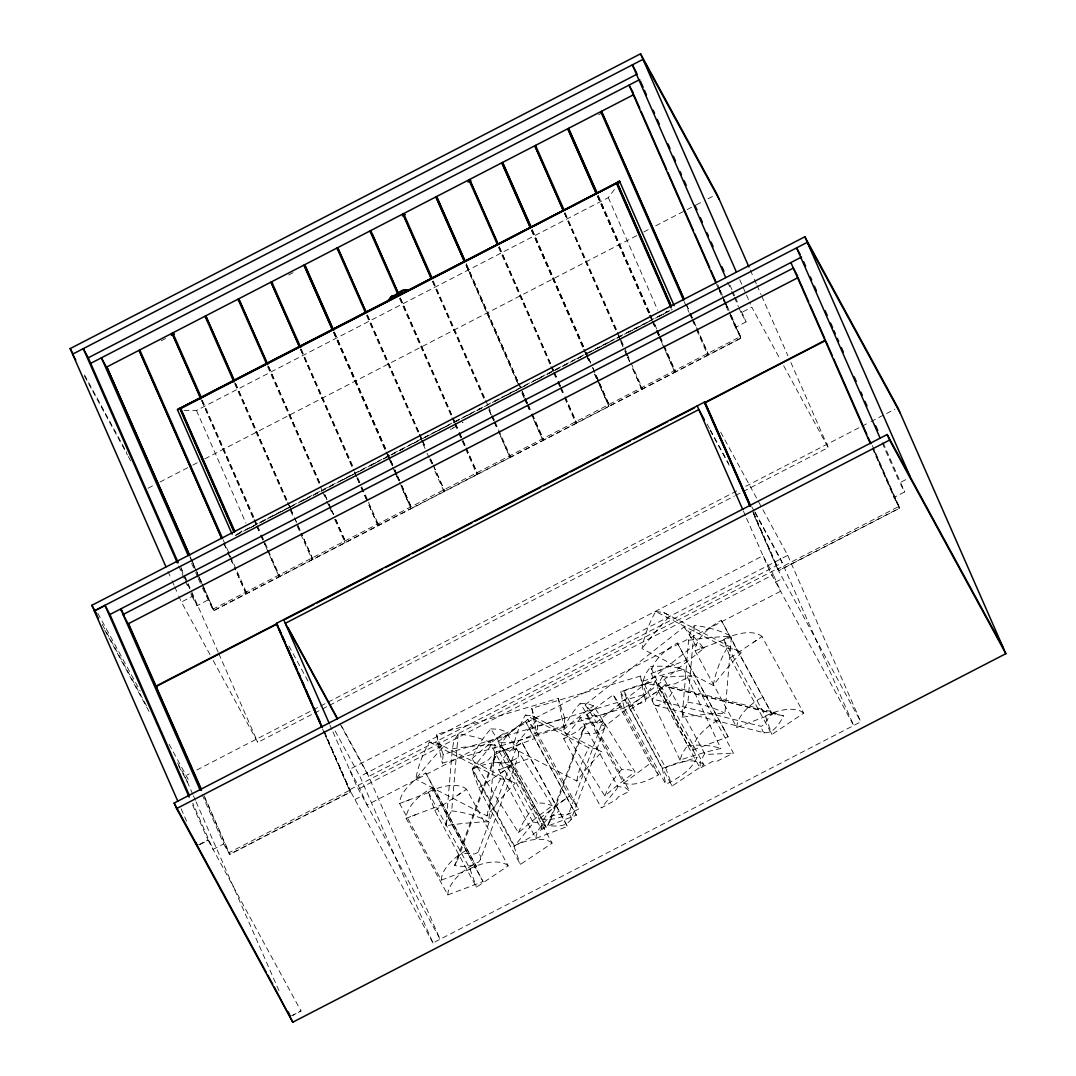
<?xml version="1.0" encoding="UTF-8"?>
<svg xmlns="http://www.w3.org/2000/svg" width="1076" height="1076" viewBox="0 0 1076 1076"><rect width="100%" height="100%" fill="white"/><g stroke="black" fill="none" stroke-linecap="round" stroke-linejoin="round"><path stroke-width="0.75" stroke-dasharray="5 3.75" d="M443.164 754.424L442.384 763.18L564.066 727.08L564.833 718.324L443.164 754.424A121.722 16.342 79.7 0 1 436.654 734.478M531.8 708.317A108.676 14.593 79.7 0 0 537.61 726.112L536.924 733.953L645.56 701.713L646.246 693.899A108.676 14.593 79.7 0 1 640.435 676.078L531.8 708.29L534.638 723.758A45.38 6.093 79.7 0 0 536.924 733.953M445.868 825.749L452.364 748.815L453.857 741.243L458.174 733.926A92.993 60.041 -8 0 1 495.202 744.848L488.719 821.782A212.214 137.002 -8 0 0 445.868 825.749L447.374 818.19L451.691 810.86L458.174 733.926M688.586 640.341A212.214 137.002 -8 0 1 731.438 636.373L724.942 713.321A212.214 137.002 -8 0 0 682.09 717.288L688.586 640.341L690.079 632.782L694.397 625.452A92.993 60.041 -8 0 1 731.424 636.373M682.09 717.275L683.596 709.716L687.914 702.399L694.397 625.452M480.528 859.401L480.784 856.59L478.147 852.286L516.05 748.748L518.686 753.065L518.444 755.877L480.528 859.401L478.78 861.943L471.328 865.481A21.009 9.442 6.5 0 1 454.583 865.534L496.345 751.68L503.528 749.905L512.472 750.456L516.05 748.748M570.979 819.858L571.195 817.343L568.841 813.496L602.695 721.068L605.048 724.915L604.82 727.43L570.979 819.858L566.608 823.974L562.761 825.279A18.749 8.433 6.5 0 1 547.805 825.332L585.102 723.677L591.504 722.09L599.493 722.588L602.695 721.068M454.583 865.534L457.556 860.087L458.443 855.218L465.626 853.429L474.57 853.981L478.147 852.286M457.556 860.087L495.458 756.562L496.345 751.68M547.805 825.332L550.455 820.477L551.248 816.119L557.664 814.532L565.653 815.016L568.841 813.496M550.455 820.477L584.308 728.035L585.102 723.677M235.765 535.229L672.285 309.444M680.019 760.113L643.058 681.175L645.479 674.101L650.509 666.703L687.483 745.628L682.453 753.025L680.019 760.113A223.754 114.567 -26.4 0 1 720.812 748.466L683.838 669.528A98.817 50.599 -26.4 0 0 650.509 666.703M490.777 744.605L489.822 747.282L472.391 768.6L514.503 845.978L530.777 837.115L533.871 833.47L546.272 827.296L503.864 749.286L499.668 746.179L490.777 744.605L532.889 821.997L531.934 824.66L514.503 845.978M580.125 717.369L579.265 719.75L563.703 738.782L601.309 807.874L615.835 799.966L618.606 796.697L629.675 791.196L625.654 787.847L617.718 786.448L580.125 717.369L588.061 718.768L591.813 721.539L629.675 791.196M617.718 786.448L616.871 788.842L601.309 807.874M655.297 680.812C649.756 694.007 636.4 701.606 624.147 707.699L665.842 784.31C678.082 778.217 691.451 770.618 696.992 757.423L655.297 680.812L620.543 691.801L624.147 707.699M495.458 756.562L492.485 762.01A21.009 9.442 6.5 0 0 509.244 761.956L516.695 758.405L518.444 755.877M584.308 728.035L581.645 732.904A18.749 8.433 6.5 0 0 596.615 732.85L603.259 729.689L604.82 727.43M662.601 676.145L658.109 684.618L657.692 690.12L700.072 768.143L712.299 761.579L716.858 761.283L733.455 753.146L691.343 675.768L665.102 677.019L662.601 676.145L704.713 753.523L707.214 754.397L733.455 753.146M704.713 753.523L700.234 761.996L700.072 768.143M665.022 684.847L659.763 689.487L655.123 697.073L651.935 698.862L653.414 703.771L655.486 705.385L764.7 732.877L770.604 731.895L774.034 729.367A21.009 8.648 -62.8 0 0 783.476 715.89L668.869 687.282L665.022 684.847L774.236 712.339L778.069 714.773L783.476 715.89M774.236 712.339L768.977 716.979L764.337 724.552L761.149 726.34L651.935 698.862M506.056 735.728L503.286 737.8M593.764 709.434L591.302 711.29M457.946 795.029L460.891 793.052M501.86 772.326L504.819 770.349M653.603 693.912L656.548 691.935M753.429 642.318L756.374 640.341M585.129 704.834L684.04 626.931L696.293 639.561A50.828 10.357 45.4 0 1 703.892 648.357L604.981 726.273L596.279 722.413A121.722 24.788 45.4 0 0 585.142 704.847L597.382 717.463A50.828 10.357 45.4 0 1 604.981 726.273M596.279 722.413L695.19 644.511L703.892 648.357M498 741.781L527.765 719.414L536.87 732.474L578.565 809.071C566.864 815.272 553.212 822.064 539.695 818.379L498 741.781C511.517 745.453 525.182 738.661 536.87 732.474M586.568 714.841L613.145 694.867L621.282 706.528L658.512 774.922C648.061 780.45 635.862 786.516 623.798 783.234L586.568 714.841C598.646 718.122 610.845 712.056 621.282 706.528M539.695 818.379L569.46 796.011L527.765 719.414M623.798 783.234L650.375 763.261L613.145 694.867M434.771 810.564L466.54 789.273L508.222 865.871L476.466 887.175L434.771 810.564L428.221 792.097A38.723 19.422 -28.6 0 1 466.54 789.273M478.699 787.861L510.454 766.569L552.149 843.167L520.394 864.472L478.699 787.861L472.135 769.394A38.723 19.422 -28.6 0 1 510.454 766.569M630.428 709.447L662.184 688.142L703.879 764.754L672.123 786.045L630.428 709.447L623.865 690.967A38.723 19.422 -28.6 0 1 662.184 688.142M730.254 657.853L762.01 636.548L803.705 713.159L771.949 734.451L730.254 657.853L723.691 639.373A38.723 19.422 -28.6 0 1 762.01 636.548M472.391 768.6L488.665 759.737L491.759 756.078L504.16 749.918L546.272 827.296M563.703 738.782L578.242 730.873L581 727.605L591.813 721.539M657.961 690.765L670.187 684.202L674.746 683.906L691.343 675.768M161.158 340.836L165.556 338.563M288.677 274.931L293.075 272.658M598.673 114.715L601.605 113.195M183.983 410.319A266.633 158.925 35.9 0 0 196.464 410.467L608.317 197.607A266.633 172.577 -89.1 0 0 616.037 187.022M148.044 488.208L154.016 485.115M159.988 482.035L191.34 465.827M192.833 465.061L197.311 462.734M204.79 458.874L637.826 235.066M643.798 231.986L649.769 228.892M655.741 225.799L685.614 210.371M687.107 209.591L694.571 205.745M696.064 204.965L702.036 201.884M708.008 198.791L713.98 195.711M237.621 533.844L671.801 309.444M235.523 535.404L241.723 532.149M248.959 528.464L254.931 525.384M261.091 522.129L268.354 518.444M271.529 516.736L286.431 509.042M287.749 508.41L295.214 504.563M302.679 500.703L307.306 498.255M313.129 495.31L335.631 483.622M341.59 480.528L356.492 472.835M357.891 472.162L363.944 468.975M371.314 465.222L377.286 462.142M383.325 458.968L398.228 451.261M399.667 450.575L405.679 447.414M413.103 443.635L417.609 441.241M425.033 437.461L429.526 435.081M435.498 432.001L447.414 425.84M454.879 422.034L459.344 419.68M466.796 415.82L471.301 413.547M477.219 410.427L484.725 406.607M495.108 401.187L499.654 398.9M505.545 395.793L528.007 384.253M536.843 379.613L541.43 377.299M547.28 374.219L569.782 362.652M577.086 358.819L583.058 355.739M589.016 352.659L611.572 341.052M617.53 337.972L624.793 334.165M627.981 332.578L651.626 320.298M659.077 316.452L663.798 314.071M210.035 654.665L181.4 602.022L192.093 596.494L189.403 590.374M202.382 587.859L213.586 610.805L741.23 338.093L735.406 327.413L746.112 321.885L741.122 312.739L751.815 307.211L780.463 359.841M192.093 596.494L197.069 605.654L207.762 600.126M212.752 609.285L740.396 336.573M203.62 587.469L213.855 610.442L246.122 593.764L234.689 567.725M246.001 591.867L246.834 593.387L279.101 576.709L263.633 541.497M278.98 574.826L279.814 576.346L312.08 559.668L300.486 533.642M312.793 559.305L301.361 533.266L312.793 559.305L345.06 542.627L333.466 516.601M335.524 519.291L345.773 542.264L378.026 525.586L367.952 502.613M377.918 523.689L378.739 525.209L411.005 508.545L400.931 485.572M401.483 485.209L411.718 508.168L443.985 491.49L434.422 470.064M433.117 465.101L444.697 491.127L476.964 474.449L465.383 448.423M466.096 448.06L477.677 474.086L509.943 457.408L498.511 431.382M509.822 455.511L510.656 457.044L542.923 440.366L531.49 414.327M532.042 413.964L543.636 439.99L575.902 423.325L564.308 397.286M565.021 396.923L576.615 422.949L608.868 406.271L597.449 380.245M599.345 382.948L609.594 405.908L641.847 389.23L631.773 366.257M641.74 387.333L642.56 388.866L674.827 372.188L659.373 336.963M663.959 345.786L675.54 371.812L707.806 355.147L696.226 329.121M692.904 319.559L708.519 354.771L740.786 338.093L729.353 312.067M192.725 794.182L187.345 781.929L189.12 781.001L187.264 781.741L184.816 776.186L189.295 773.873M196.76 770.026L311.61 710.658M313.103 709.891L319.074 706.798M320.567 706.031L326.539 702.951M328.019 702.171L739.737 489.392M745.695 486.312L860.558 426.943M862.051 426.177L869.516 422.317M871.009 421.55L894.869 409.216M213.223 660.516L257.783 742.386L313.035 713.832M314.528 713.065L327.965 706.112M329.458 705.345L734.141 496.197M735.634 495.417L741.606 492.337M743.099 491.557L828.211 447.576L790.604 361.886M198.63 844.902L207.991 840.06L191.851 803.274M200.055 844.391L208.071 840.248M753.119 512.754L778.594 570.791L899.818 508.141L894.008 497.462L904.701 491.934L899.711 482.788L910.417 477.26M202.127 794.613L223.754 843.88L213.061 849.394L192.779 803.194M787.726 555.364L860.8 721.835L432.982 942.953L359.909 776.468L787.726 555.364L762.185 508.437M432.982 942.953L349.619 789.771L777.437 568.653L753.308 513.669M325.208 735.016L349.512 790.376L229.013 852.663L229.847 854.183L350.346 791.909L324.01 731.922M873.053 448.167L899.375 508.141L778.876 570.428L778.042 568.895L898.541 506.621L872.892 448.167M223.754 843.88L229.565 854.559L350.776 791.909L323.298 729.286M359.734 788.358L773.294 574.611L763.005 555.7L349.444 769.434L359.734 788.358L367.05 804.996L780.598 591.262L773.294 574.611M354.932 799.535L362.061 795.85M775.621 582.103L782.75 578.417M291.636 1015.771L300.998 1010.942L293.049 1015.273M701.364 648.438L704.632 647.201M657.449 671.128L660.718 669.891M505.707 749.555L508.988 748.318M405.894 801.149L409.162 799.912M504.335 767.847L507.253 766.744M412.377 815.944L415.659 814.707M695.096 650.805L730.348 637.463L772.043 714.074L736.791 727.403L695.096 650.805A38.723 19.422 -28.6 0 1 721.27 620.301L772.043 714.074M651.182 673.509L686.434 660.166L728.116 736.778L692.877 750.107L651.182 673.509A38.723 19.422 -28.6 0 1 677.342 643.004L728.116 736.778M499.452 751.922L534.691 738.593L576.386 815.191L541.134 828.533L499.452 751.922A38.723 19.422 -28.6 0 1 525.613 721.418L576.386 815.191M399.626 803.516L434.879 790.188L476.56 866.785L441.308 880.128L399.626 803.516A38.723 19.422 -28.6 0 1 425.787 773.012L476.56 866.785M498.739 769.959L530.212 758.055L567.429 826.449L535.956 838.365L498.739 769.959A34.566 17.337 -28.6 0 1 522.102 742.722L567.429 826.449M406.123 818.311L441.375 804.982L483.057 881.58L447.804 894.923L406.123 818.311A38.723 19.422 -28.6 0 1 432.283 787.807L483.057 881.58M649.124 682.762L645.896 683.785M620.543 691.801L662.224 768.398L696.992 757.423M564.833 718.311A121.722 16.342 79.7 0 1 558.323 698.378L436.654 734.451L439.828 751.774A50.828 6.819 79.7 0 0 442.384 763.18M537.61 726.125L646.246 693.899M532.889 821.997L541.779 823.557L545.976 826.677M580.193 703.327L587.738 703.704L593.616 705.869L635.096 771.976A199.773 101.803 -30.8 0 0 604.873 796.011L563.407 729.905A88.232 44.963 -30.8 0 1 580.193 703.327L621.672 769.421L629.204 769.811L635.096 771.976M490.858 728.882L499.304 729.313L505.895 731.734L552.338 805.776A223.754 114.029 -30.8 0 0 518.497 832.69L472.055 758.661A98.817 50.357 -30.8 0 1 490.858 728.882L537.301 802.911L545.747 803.342L552.338 805.776M655.486 705.385L658.203 705.6L664.82 701.875A21.009 8.648 -62.8 0 0 674.262 688.398M655.688 611.504L663.623 612.5L741.351 652.702L734.881 649.258L726.946 648.263L655.688 611.504A92.993 58.144 -49.9 0 0 642.022 648.64L713.267 685.399A212.214 132.671 -49.9 0 1 741.351 652.702M525.384 715.083L532.472 715.957L601.874 751.855A189.47 118.454 -49.9 0 0 576.79 781.042L513.171 748.223A83.027 51.904 -49.9 0 1 525.384 715.069L589.016 747.901L596.091 748.775L601.874 751.855M437.407 743.032L443.877 746.488A212.214 132.671 -49.9 0 0 415.793 779.172A92.993 58.144 -49.9 0 1 429.459 742.05L437.407 743.032L515.135 783.234A212.214 132.671 -49.9 0 0 487.051 815.931L415.793 779.172M429.472 742.05L500.73 778.809L508.666 779.791L515.135 783.234M668.869 687.282L778.069 714.773M663.623 612.5L670.092 615.943A212.214 132.671 -49.9 0 0 642.009 648.64M532.472 715.957L538.242 719.037A189.47 118.454 -49.9 0 0 513.171 748.223M764.7 732.877L762.628 731.25L761.149 726.34M650.375 763.261L658.512 774.922M569.46 796.011L578.565 809.071M898.541 506.621L899.375 508.141M783.651 365.692L828.211 447.576M740.786 338.093L729.205 312.067M706.972 353.614L707.806 355.147M720.691 432.175L761.391 506.971M707.174 424.132L709.568 428.53M710.362 429.996L728.721 463.729M755.056 512.122L780.598 559.049L853.672 725.52L770.308 572.338L746.112 517.233M710.079 430.185L729.313 465.531M751.761 506.783L754.168 511.194M754.962 512.674L782.225 562.748L368.665 776.482L339.801 723.462M674.827 372.188L659.211 336.976M777.437 568.653L860.8 721.835M641.847 389.23L631.612 366.27M608.868 406.271L597.288 380.245M723.691 639.373L765.386 715.984L771.949 734.451M575.068 421.792L575.902 423.325M542.923 440.366L531.329 414.341M509.943 457.408L498.363 431.382M623.865 690.967L665.56 767.578L672.123 786.045M476.13 472.929L476.964 474.449M443.151 489.97L443.985 491.49M411.005 508.545L399.425 482.519M378.026 525.586L367.79 502.613M472.135 769.394L513.83 845.992L520.394 864.472M344.226 541.107L345.06 542.627M311.246 558.148L312.08 559.668M428.221 792.097L469.903 868.695L476.466 887.175M279.101 576.709L263.486 541.497M341.495 725.856L367.037 772.783L440.111 939.267L356.748 786.085L332.565 730.981M288.879 645.963L308.032 681.162M335.161 731.007L359.909 776.468M246.122 593.764L234.541 567.738M349.512 790.376L350.346 791.909M84.479 374.932L126.659 452.431M84.533 376.102L127.493 455.054M128.3 456.506L130.68 460.905M97.849 613.307L140.203 691.088M169.107 744.229L189.12 781.001M102.247 624.457L147.95 708.425M177.607 762.938L184.816 776.186M104.802 630.227L149.631 712.594M178.535 765.735L187.345 781.929M207.991 840.06L301.078 1011.117M721.27 620.301L730.348 637.463M677.342 643.004L686.434 660.166M525.613 721.418L534.691 738.593M522.102 742.722L530.212 758.055M425.787 773.012L434.879 790.188M432.283 787.807L441.375 804.982M883.127 442.801L904.701 491.934M882.185 442.868L899.711 482.788M872.327 445.531L899.818 508.141M872.38 448.208L894.008 497.462M750.308 270.089L753.657 277.743M754.33 279.276L756.347 283.862M757.02 285.396L761.041 294.568M761.714 296.102L787.914 355.766M739.737 279.666L745.776 293.439M746.448 294.972L750.483 304.145M729.945 285.086L734.666 295.819M735.338 297.353L738.701 305.019M741.391 311.152L746.112 321.885M727.685 282.141L731.048 289.794M731.72 291.314L733.738 295.913M734.41 297.433L738.432 306.62M739.104 308.153L741.122 312.739M717.665 284.427L719.683 289.027M720.355 290.56L723.718 298.227M724.39 299.76L726.408 304.36M727.08 305.893L730.456 313.56M731.129 315.093L741.23 338.093M718.607 287.561L721.969 295.228M722.642 296.747L724.659 301.347M725.332 302.881L728.681 310.534M718.445 287.574L721.808 295.228M722.48 296.761L724.498 301.347M725.17 302.881L728.533 310.547M716.562 284.481L718.58 289.081M719.252 290.614L722.615 298.281M723.287 299.814L725.318 304.414M725.991 305.947L729.353 313.614M730.026 315.147L735.406 327.413M686.34 304.239L689.703 311.892M690.375 313.425L696.428 327.212M697.1 328.745L708.519 354.771M686.179 304.252L689.541 311.906M690.214 313.439L692.231 318.025M684.121 301.549L688.99 312.269M689.501 313.802L691.68 318.388M692.191 319.935L695.715 327.575M753.213 511.974L778.876 570.428M753.065 511.988L778.042 568.895M608.317 197.607L657.759 310.238M743.422 511.087L745.439 515.7M598.243 195.724L649.998 313.627M654.706 324.347L656.723 328.947M657.396 330.48L659.413 335.066M660.086 336.6L663.448 344.253M664.121 345.786L675.54 371.812M598.081 195.724L649.837 313.641M650.509 315.16L652.527 319.76M653.199 321.294L656.562 328.947M657.234 330.48L659.252 335.066M659.924 336.6L663.287 344.266M597.53 196.088L649.285 314.004M649.958 315.524L651.975 320.123M652.648 321.657L656.01 329.31M656.683 330.843L658.7 335.43M597.368 196.101L649.124 314.004M649.796 315.537L651.814 320.123M652.486 321.657L655.849 329.31M656.521 330.843L658.539 335.443M565.102 212.766L617.019 330.668M617.53 332.215L626.434 352.108M626.945 353.654L630.469 361.294M630.98 362.841L642.56 388.866M564.55 213.129L617.651 334.098M618.323 335.631L620.341 340.231M621.013 341.764L624.376 349.418M625.048 350.951L627.066 355.537M627.738 357.071L631.101 364.724M564.389 213.142L617.49 334.111M618.162 335.645L620.179 340.231M620.852 341.764L624.215 349.418M624.887 350.951L626.904 355.551M627.577 357.084L630.94 364.737M532.284 229.807L585.384 350.776M586.057 352.309L588.074 356.909M588.747 358.442L592.109 366.096M592.782 367.629L598.834 381.402M599.507 382.935L609.594 405.908M532.122 229.82L585.236 350.789M585.909 352.323L587.926 356.909M588.585 358.442L591.948 366.096M592.62 367.629L598.673 381.415M531.571 230.183L583.327 348.086M583.999 349.619L586.016 354.206M586.689 355.739L590.051 363.406M594.759 374.112L596.776 378.712M531.409 230.183L583.179 348.086M583.851 349.619L585.869 354.219M586.541 355.752L589.89 363.406M594.598 374.125L596.615 378.712M499.304 246.848L553.75 370.884M554.422 372.417L557.785 380.07M558.457 381.603L560.475 386.203M561.147 387.737L564.51 395.39M565.182 396.923L576.615 422.949M499.156 246.861L553.602 370.897M554.274 372.417L557.637 380.084M558.31 381.617L560.314 386.203M560.986 387.737L564.349 395.39M498.444 247.224L550.361 365.127M550.872 366.66L553.037 371.26M553.562 372.794L557.072 380.447M557.597 381.98L559.762 386.566M560.273 388.1L563.797 395.753M466.325 263.902L518.094 381.805M518.766 383.338L524.806 397.125M525.478 398.645L527.496 403.244M528.168 404.778L531.531 412.431M532.203 413.964L543.636 439.99M466.177 263.902L517.933 381.805M518.605 383.338L524.658 397.125M525.33 398.658L527.348 403.244M528.02 404.778L531.369 412.431M518.054 383.702L465.612 264.266L517.892 383.715M522.075 392.888L524.093 397.488M524.765 399.021L526.783 403.608M527.455 405.141L530.818 412.794M521.927 392.901L523.945 397.488M524.617 399.021L526.635 403.621M527.307 405.154L530.656 412.807M433.198 280.944L485.115 398.846M485.626 400.393L487.805 404.98M488.316 406.513L491.84 414.166M492.351 415.699L494.516 420.286M495.041 421.819L510.656 457.044M432.646 281.307L484.402 399.223M489.109 409.943L491.127 414.529M491.799 416.062L493.803 420.662M494.476 422.182L497.838 429.849M432.485 281.32L484.24 399.223M488.948 409.943L490.965 414.542M491.638 416.062L493.655 420.662M494.328 422.195L497.69 429.849M400.38 297.985L454.825 422.021M455.498 423.554L458.86 431.207M459.533 432.74L465.572 446.513M466.244 448.046L477.677 474.086M400.218 297.985L454.664 422.021M455.336 423.554L458.699 431.207M459.371 432.74L465.424 446.527M399.505 298.361L451.422 416.264M451.933 417.797L454.112 422.384M454.623 423.931L458.147 431.57M458.658 433.117L464.859 446.89M367.4 315.026L419.156 432.942M419.828 434.475L421.846 439.062M422.518 440.595L425.881 448.248M430.588 458.968L432.606 463.568M433.278 465.101L444.697 491.127M367.239 315.039L418.994 432.942M419.667 434.475L421.684 439.075M422.357 440.595L425.719 448.262M430.427 458.981L432.444 463.568M366.526 315.402L419.788 436.372M420.299 437.905L422.478 442.492M422.989 444.025L426.513 451.678M427.024 453.225L429.203 457.811M429.714 459.344L431.893 463.931M334.421 332.081L387.521 453.05M388.194 454.57L390.211 459.17M390.884 460.703L394.246 468.356M394.919 469.889L396.936 474.489M397.609 476.009L400.971 483.675M401.644 485.195L411.718 508.168M334.259 332.081L387.36 453.05M388.032 454.583L390.05 459.17M390.722 460.703L394.085 468.369M394.757 469.889L396.775 474.489M397.447 476.022L400.81 483.675M333.708 332.444L386.809 453.413M387.481 454.946L389.499 459.533M390.171 461.066L393.534 468.733M394.206 470.252L396.224 474.852M396.896 476.386L400.259 484.039M333.547 332.444L385.302 450.36M385.975 451.893L387.992 456.48M388.665 458.013L392.027 465.666M392.7 467.199L394.717 471.799M395.39 473.319L398.752 480.985M301.28 349.122L353.87 468.558M357.743 477.744L361.267 485.397M361.778 486.944L367.992 500.717M368.503 502.25L378.739 525.209M300.729 349.485L353.829 470.454M354.502 471.987L356.519 476.587M357.192 478.107L360.554 485.774M361.227 487.307L367.279 501.08M300.567 349.498L353.681 470.468M354.34 472.001L356.358 476.587M357.03 478.121L360.393 485.774M361.065 487.307L367.118 501.093M268.462 366.163L320.218 484.065M324.925 494.785L328.288 502.452M328.96 503.971L330.978 508.571M331.65 510.105L335.013 517.758M335.685 519.291L345.773 542.264M268.314 366.163L320.07 484.079M324.777 494.799L328.126 502.452M328.799 503.985L330.816 508.571M331.489 510.105L334.851 517.758M267.588 366.539L322.195 490.562M322.719 492.095L326.23 499.748M326.741 501.295L328.92 505.881M329.431 507.415L332.955 515.068M235.483 383.204L287.252 501.12M287.924 502.64L289.928 507.24M290.601 508.773L293.963 516.426M294.636 517.96L300.688 531.746L294.488 517.96M235.335 383.217L287.09 501.12M287.763 502.653L289.78 507.24M290.453 508.773L293.815 516.426M234.622 383.581L286.539 501.483M290.412 510.67L293.25 516.789M297.124 525.989L299.975 532.109M202.355 400.259L254.272 518.161M254.783 519.695L256.962 524.281M257.473 525.814L260.984 533.467M261.508 535.014L267.709 548.787M268.22 550.32L279.814 576.346M201.804 400.622L253.559 518.524M254.232 520.058L256.249 524.658M256.922 526.177L260.271 533.844M260.943 535.377L262.961 539.964M201.642 400.622L253.398 518.538M254.071 520.058L256.088 524.658M256.76 526.191L260.123 533.844M260.796 535.377L262.813 539.964M196.464 410.467L245.906 523.097M329.861 724.834L331.892 729.447M324.145 731.734L349.619 789.771M322.504 728.856L324.535 733.469M223.149 539.802L246.834 593.387M223.942 543.232L227.305 550.885M227.977 552.418L229.982 557.005M230.654 558.538L234.017 566.191M223.781 543.232L227.144 550.885M227.816 552.418L229.834 557.018M230.506 558.552L233.869 566.205M191.676 559.897L195.038 567.563M195.711 569.096L201.75 582.869M202.422 584.403L213.855 610.442M190.17 556.843L192.187 561.443M192.86 562.977L196.222 570.63M196.895 572.163L202.947 585.936M190.022 557.126L198.092 575.525M198.764 577.059L202.813 586.272M203.485 587.805L213.586 610.805M191.609 563.313L194.971 570.979M195.657 572.513L197.675 577.126M198.347 578.659L201.71 586.326M180.553 566.433L183.902 574.086M184.574 575.62L218.159 652.123M218.831 653.643L257.783 742.386M180.916 568.841L186.968 582.654M187.654 584.187L191.017 591.854M191.689 593.387L197.069 605.654M178.656 565.895L184.709 579.668M185.381 581.201L188.73 588.854M167.964 571.423L171.326 579.076M171.999 580.61L174.003 585.196M174.675 586.729L178.038 594.382M178.71 595.902L181.4 602.022M204.184 795.742L229.847 854.183M204.763 798.042L229.565 854.559M193.398 795.715L195.415 800.315M196.088 801.849L280.204 993.471M181.145 808.802L186.538 821.069M662.224 768.398L665.842 784.31M640.435 676.064L643.273 691.532A45.38 6.093 79.7 0 0 645.56 701.713M558.323 698.351L561.511 715.674A50.828 6.819 79.7 0 0 564.066 727.08M447.804 894.923A38.723 19.422 -28.6 0 1 473.978 864.418M736.791 727.403A38.723 19.422 -28.6 0 1 762.965 696.898M692.877 750.107A38.723 19.422 -28.6 0 1 719.037 719.602M541.134 828.533A38.723 19.422 -28.6 0 1 567.308 798.029M441.308 880.128A38.723 19.422 -28.6 0 1 467.482 849.623M487.051 815.931A92.993 58.144 -49.9 0 1 500.717 778.795M713.28 685.399A92.993 58.144 -49.9 0 1 726.932 648.263M518.497 832.69A98.817 50.357 -30.8 0 1 537.301 802.911M472.055 758.661A223.754 114.029 -30.8 0 1 505.895 731.734M535.956 838.365A34.566 17.337 -28.6 0 1 559.332 811.129M576.803 781.042A83.027 51.904 -49.9 0 1 589.002 747.887M604.873 796.011A88.232 44.963 -30.8 0 1 621.672 769.421M563.407 729.905A199.773 101.803 -30.8 0 1 593.616 705.869M469.903 868.695A38.723 19.422 -28.6 0 1 508.222 865.871M513.83 845.992A38.723 19.422 -28.6 0 1 552.149 843.167M665.56 767.578A38.723 19.422 -28.6 0 1 703.879 764.754M765.386 715.984A38.723 19.422 -28.6 0 1 803.705 713.159M684.054 626.945A121.722 24.788 45.4 0 1 695.177 644.497M687.914 702.386A92.993 60.041 -8 0 1 724.928 713.321M452.364 748.815A212.214 137.002 -8 0 1 495.216 744.834M451.691 810.86A92.993 60.041 -8 0 1 488.706 821.795M687.483 745.628A98.817 50.599 -26.4 0 1 720.812 748.466M643.058 681.175A223.754 114.567 -26.4 0 1 683.838 669.528M241.589 530.939A266.633 172.577 -89.1 0 1 240.567 532.176M669.084 311.394A266.633 158.925 35.9 0 1 666.084 311.556M462.868 422.37L462.855 422.411A3.215 1.614 -28.6 0 1 462.64 422.693A3.268 1.641 -28.6 0 0 462.882 422.37M456.049 426.392L452.391 428.369L456.049 426.392M451.207 429.028L450.642 429.284A3.215 1.614 -28.6 0 0 451.18 429.015"/><path stroke-width="1.5" d="M405.168 290.977C402.088 287.628 395.981 296.223 392.592 295.806A2.327 1.17 -28.6 0 0 391.207 296.936L387.239 301.616L387.858 301.186M397.972 294.407L398.268 294.313M388.154 300.876L391.153 296.694M670.953 306.391L617.059 182.584L671.411 306.378M397.152 294.609L398.537 294.219M391.139 296.72L392.565 295.712L393.049 296.586M165.946 566.837L70.155 348.611L640.583 53.8L716.966 194.164L748.963 267.036M178.226 562.708L88.272 357.797L637.301 74.029M90.707 363.338L639.736 79.584M189.497 555.31L106.82 366.97L139.086 350.292L221.252 537.099M200.459 397.555L172.066 333.251L139.799 349.929L222.476 538.269M201.172 397.192L172.779 332.874L205.045 316.209L205.866 317.729M233.99 380.151L205.758 315.833L238.025 299.155L238.845 300.688M267.642 364.643L238.737 298.792L270.991 282.114L299.384 346.418M300.769 347.588L271.703 281.751L303.97 265.073L332.363 329.377M333.587 330.547L304.683 264.709L336.949 248.031L337.783 249.551M365.894 311.973L337.662 247.655L369.929 230.99L370.763 232.51M398.201 293.398L370.642 230.614L402.908 213.936L431.301 278.254M432.014 277.877L403.621 213.573L435.888 196.895L464.281 261.199L435.888 196.895M464.832 260.836L436.6 196.531L468.867 179.853L469.687 181.373M497.811 243.795L469.58 179.477L501.833 162.812L530.226 227.117M530.791 226.754L502.559 162.436L534.812 145.758L563.205 210.076M563.918 209.699L535.525 145.394L567.792 128.716L595.512 191.501M596.736 192.658L568.505 128.353L600.771 111.675L601.605 113.195M684.161 299.653L601.484 111.312L633.751 94.634L639.803 108.407M171.299 335.362L174.285 333.829M402.33 215.967L405.316 214.42M467.912 182.073L470.898 180.526M396.694 294.098C401.442 292.497 395.148 293.667 397.219 295.254L399.075 294.299L398.537 293.143M389.458 299.895L177.379 409.512L232.134 534.234M405.881 291.408L619.722 181.508A266.633 172.577 -89.1 0 1 618.808 182.893M388.813 300.379L408.45 290.224M234.191 532.364L179.84 408.557L617.059 182.584M619.722 181.508L179.84 408.557M98.481 618.646L91.823 605.317L804.861 236.787L897.855 407.67L1005.845 653.683L292.82 1022.2L176.572 808.601L174.137 803.059L887.162 434.529L1003.41 648.129M94.258 610.859L807.296 242.342L900.289 413.224M189.403 795.514L109.94 614.49L120.633 608.962L121.467 610.482L120.996 608.774L801.58 257.029M123.901 616.037L123.431 614.329L793.321 268.099L797.679 276.115M201.481 789.582L128.488 623.663L798.029 277.621L808.735 302.02M322.127 727.147L276.545 623.3L704.363 402.182L749.77 505.115M276.788 623.717L155.939 686.179L156.921 688.075M285.422 619.265L313.788 604.604M316.774 603.058L382.464 569.11M385.45 567.563L409.337 555.216M412.323 553.669L440.689 539.009M443.675 537.475L472.041 522.815M475.027 521.268L540.717 487.32M543.703 485.774L567.59 473.427M570.576 471.88L598.942 457.219M601.928 455.673L630.294 441.012M633.28 439.479L667.618 421.725M670.604 420.178L694.491 407.831M704.605 402.612L825.467 340.151M156.101 686.555L276.599 624.268L277.433 625.802M750.362 505.841L705.13 402.787L825.628 340.514M176.572 808.601L889.596 440.084L887.162 434.529M402.33 290.762A2.327 1.17 -28.6 0 1 404.025 290.318L409.243 290.116M616.763 182.96L671.142 306.458M408.49 290.305L404.697 290.036M407.831 291.018L405.168 290.91A3.268 1.641 -28.6 0 0 404.051 291.058M800.154 254.407L796.59 247.87L880.168 438.255M889.596 440.084L1005.845 653.683M719.4 199.706L643.018 59.355L72.59 354.165L75.777 360.016M636.588 72.724L632.325 64.883L725.681 277.541M633.401 93.114L629.043 85.112L715.89 282.948M601.484 111.312L683.65 298.119M568.505 128.353L596.898 192.658M705.13 402.787L750.523 505.828M704.471 419.882L698.849 409.566L285.301 623.313L337.393 719.05M535.525 145.394L536.359 146.914M502.559 162.436L530.939 226.754M469.58 179.477L497.959 243.795M436.6 196.531L464.993 260.836M403.621 213.573L404.455 215.092M370.642 230.614L371.476 232.147M399.075 294.299L397.219 295.254M390.642 297.299L391.113 298.173M337.662 247.655L366.055 311.973M304.683 264.709L333.076 329.014M271.703 281.751L272.537 283.27M238.737 298.792L267.117 363.096M205.758 315.833L234.138 380.137M172.779 332.874L173.613 334.407M177.634 409.983L178.495 408.678A6.658 3.968 35.9 0 1 179.544 408.557M288.032 627.617L337.514 718.526M276.545 623.3L277.702 625.425M106.82 366.97L189.658 555.31M88.272 357.797L83.282 348.637L177.311 562.842M70.155 348.611L73.343 354.461M128.488 623.663L129.322 625.196M123.067 614.504L128.878 625.183L201.414 790.403M104.95 605.331L109.94 614.49M91.823 605.317L96.638 614.154M174.137 803.059L266.323 972.462M267.843 975.219L272.739 984.244M274.259 987.001L292.82 1022.2M804.861 236.787L910.417 477.26M803.597 261.629L805.628 266.229M810.336 276.989L811.694 280.056M814.384 286.189L816.402 290.802M825.171 310.762L827.188 315.362M830.564 323.042L832.582 327.655M833.927 330.722L835.272 333.789M837.303 338.402L838.648 341.469M841.338 347.615L843.369 352.215M854.142 376.788L856.173 381.388M860.894 392.135L862.239 395.201M864.929 401.348L866.96 405.961M875.716 425.921L877.734 430.521M810.08 305.073L824.794 338.617M826.301 342.047L832.38 355.9M833.739 358.967L866.812 434.327M868.171 437.407L870.861 443.554M790.887 262.557L870.35 443.581M640.583 53.8L736.374 272.026M640.408 81.117L643.098 87.25M644.457 90.317L646.474 94.917M653.199 110.25L654.544 113.316M657.248 119.449L659.265 124.049M668.008 143.996L670.039 148.596M673.401 156.262L675.419 160.862M680.126 171.595L681.485 174.662M684.175 180.795L686.192 185.395M694.948 205.341L696.966 209.941M700.328 217.608L702.346 222.207M707.067 232.941L708.412 236.007M711.102 242.14L713.119 246.74M721.875 266.687L723.892 271.286M641.148 111.474L666.69 169.658M668.035 172.725L693.576 230.91M694.921 233.976L709.703 267.668M711.048 270.722L715.755 281.441M600.771 111.675L683.448 300.016M674.181 305.705L619.453 181.024L618.014 181.521A6.658 4.304 -89.1 0 0 617.247 182.328M671.128 307.911L616.454 183.364L180.781 408.544L234.891 531.531M704.363 402.182L749.945 506.043M697.235 405.867L742.736 509.553M567.792 128.716L596.023 193.034M534.812 145.758L563.044 210.076M501.833 162.812L530.078 227.117M468.867 179.853L497.246 244.158M402.908 213.936L431.14 278.254M372.148 233.667L398.362 293.398M369.929 230.99L397.649 293.761M336.949 248.031L365.342 312.336M303.97 265.073L332.202 329.39M270.991 282.114L299.222 346.432M238.025 299.155L266.404 363.473M205.045 316.209L233.949 382.047M172.066 333.251L200.97 399.088M283.674 619.615L329.189 723.287M279.047 628.492L281.051 633.065M282.396 636.118L285.073 642.237M287.09 646.81L293.129 660.556M294.461 663.61L297.151 669.716M298.482 672.782L300.5 677.355M301.845 680.409L304.521 686.528M305.866 689.582L312.565 704.847M313.91 707.9L316.586 714.007M317.931 717.073L319.935 721.646M278.778 628.882L280.809 633.495M282.154 636.562L284.858 642.722M286.203 645.788L292.282 659.642M293.627 662.708L297.003 670.402M298.361 673.482L300.379 678.095M301.737 681.162L304.441 687.322M305.786 690.402L311.865 704.242M313.21 707.309L315.914 713.469M317.259 716.549L319.29 721.162M320.635 724.229L321.993 727.309M276.599 624.268L321.832 727.322M234.487 531.974L180.297 408.544L234.42 532.19M139.086 350.292L221.764 538.646M189.349 555.593L107.21 368.49L101.4 357.81L188.246 555.646M120.996 608.774L123.646 614.463M120.633 608.962L200.109 789.999M288.274 1011.87L290.291 1016.47M189.147 797.141L105.031 605.519L94.338 611.047L177.782 801.136M195.953 842.521L197.298 845.588M391.758 297.46A3.268 1.641 -28.6 0 1 392.269 297.057M395.107 295.51L393.789 296.64L395.107 295.51M402.088 291.865L400.77 293.008L402.088 291.865"/></g></svg>
